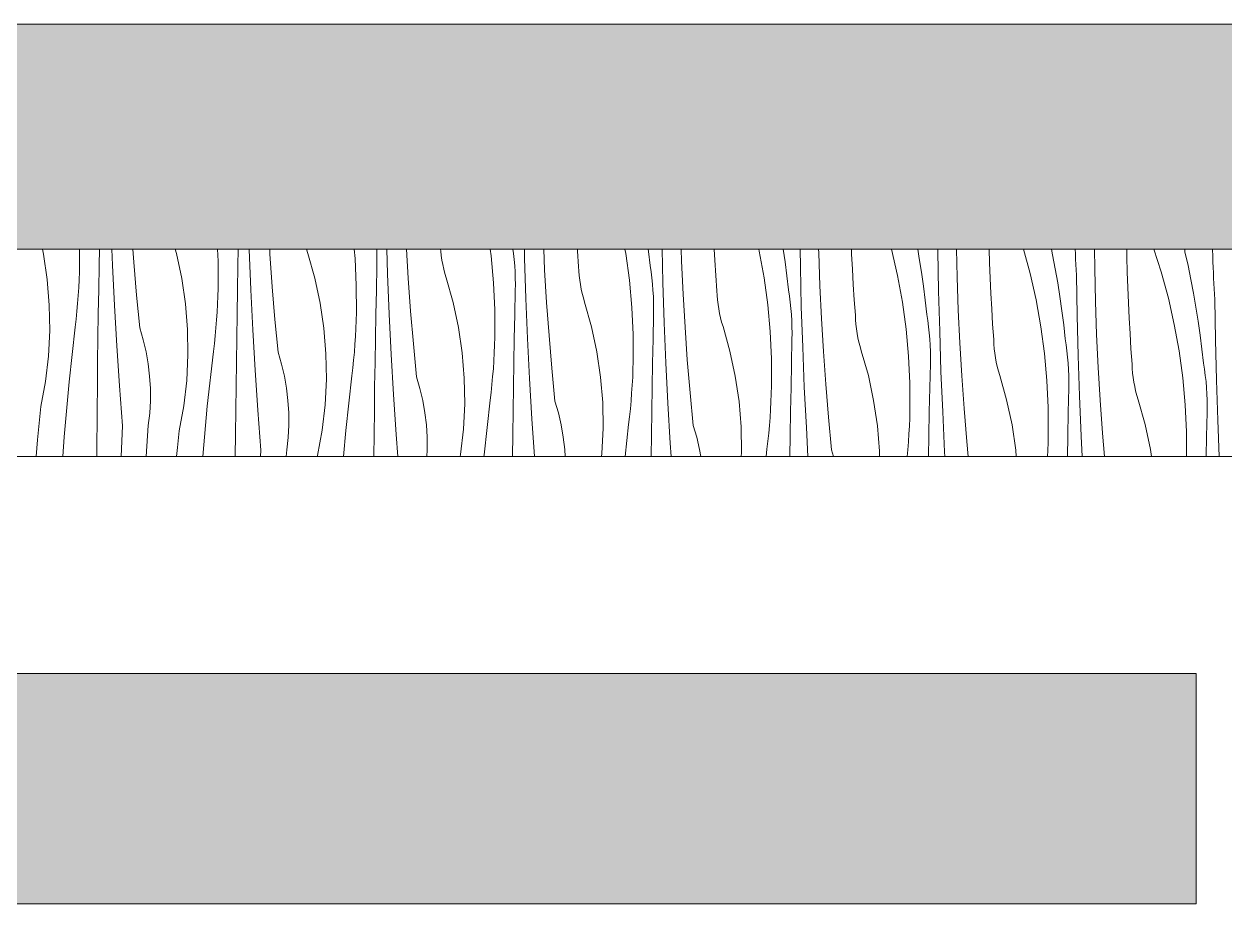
# Model space of a CAD drawing. Header units: millimetres. Extents: x -7826 to 55813, y 465 to 25965.
# Drawn here: x 15826 to 16868, y 20728 to 21492 of the extents above; entities that cross this region are included whole.
import ezdxf

# ---------------------------------------------------------------- set-up
doc = ezdxf.new("R2010")
doc.units = ezdxf.units.MM
doc.layers.add('2D Drafting - General2', color=251, linetype='Continuous', lineweight=15)
doc.layers.add('2D Drafting - General81', color=251, linetype='Continuous', lineweight=20)

# ---------------------------------------------------------------- blocks, each defined once
blk = doc.blocks.new('*X28')
at = {"layer": '2D Drafting - General81', "linetype": 'Continuous'}
for p, q in [((-82973.1, 69544.9), (-82974, 69549.2)), ((-82969.9, 69522.9), (-82973.1, 69544.9)), ((-82941.7, 69549.2), (-82941.7, 69536.5)), ((-82924.8, 69535.1), (-82924.5, 69549.2)), ((-82913.2, 69535.3), (-82913.8, 69549.2)), ((-82894.6, 69537.9), (-82895.4, 69549.2)), ((-82857.7, 69545.4), (-82858.7, 69549.2)), ((-82853, 69523.7), (-82857.7, 69545.4)), ((-82822.1, 69549.2), (-82821.6, 69538.8)), ((-82804.3, 69534.8), (-82804, 69549.2)), ((-82794.6, 69549), (-82794.6, 69549.2)), ((-82793.1, 69514.1), (-82794.6, 69549)), ((-82776.6, 69545.2), (-82776.8, 69549.2)), ((-82774.6, 69516.7), (-82776.6, 69545.2)), ((-82743.6, 69545.6), (-82744.7, 69549.2)), ((-82737.6, 69524.2), (-82743.6, 69545.6)), ((-82703.4, 69549.2), (-82702.7, 69541.2)), ((-82702.7, 69541.2), (-82701.6, 69517.7)), ((-82683.8, 69545.3), (-82683.9, 69549.2)), ((-82683.7, 69539.9), (-82683.8, 69545.3)), ((-82674.5, 69527.8), (-82675.2, 69549.2)), ((-82656.5, 69524), (-82658, 69549.2)), ((-82628.3, 69547.6), (-82628.5, 69549.2)), ((-82627.9, 69543.7), (-82628.3, 69547.6)), ((-82627.3, 69539.7), (-82627.9, 69543.7)), ((-82585.5, 69549.2), (-82584.7, 69543.4)), ((-82584.7, 69543.4), (-82582.6, 69520)), ((-82565.3, 69545.6), (-82565.7, 69549.2)), ((-82564.7, 69540.2), (-82565.3, 69545.6)), ((-82564.2, 69534.9), (-82564.7, 69540.2)), ((-82555.6, 69541.5), (-82555.8, 69549.2)), ((-82554.5, 69506.6), (-82555.6, 69541.5)), ((-82538.2, 69531.4), (-82539, 69549.2)), ((-82509.7, 69547.6), (-82509.8, 69549.2)), ((-82508.8, 69534.3), (-82509.7, 69547.6)), ((-82468.5, 69549.2), (-82467.8, 69545.6)), ((-82467.8, 69545.6), (-82464.7, 69522.3)), ((-82448.3, 69549.2), (-82448, 69547.2)), ((-82448, 69547.2), (-82446.7, 69535)), ((-82435.5, 69520.3), (-82436.3, 69549.2)), ((-82419.4, 69538.8), (-82419.8, 69549.2)), ((-82390.4, 69539.7), (-82391, 69549.2)), ((-82352.3, 69549.2), (-82352, 69547.5)), ((-82352, 69547.5), (-82347.8, 69524.4)), ((-82331.1, 69549.2), (-82329.5, 69538.2)), ((-82316.3, 69534.1), (-82316.6, 69549.2)), ((-82300.4, 69546.2), (-82300.5, 69549.2)), ((-82299.4, 69517.6), (-82300.4, 69546.2)), ((-82271.8, 69545.1), (-82271.9, 69549.2)), ((-82271.1, 69531.8), (-82271.8, 69545.1)), ((-82237.1, 69549.2), (-82231.9, 69526.4)), ((-82214.5, 69549.2), (-82213.1, 69541.3)), ((-82213.1, 69541.3), (-82211.2, 69529.2)), ((-82196.9, 69547.8), (-82196.9, 69549.2)), ((-82196.3, 69512.9), (-82196.9, 69547.8)), ((-82180.3, 69525), (-82180.9, 69549.2)), ((-82152.2, 69537.3), (-82152.6, 69549.2)), ((-82122.8, 69549.2), (-82117, 69528.1)), ((-82098.5, 69549.2), (-82097.5, 69544.3)), ((-82097.5, 69544.3), (-82095.1, 69532.3)), ((-82077.7, 69545.3), (-82077.9, 69549.2)), ((-82077.5, 69540.7), (-82077.7, 69545.3)), ((-82077.3, 69536), (-82077.5, 69540.7)), ((-82060.9, 69532.4), (-82061.1, 69549.2)), ((-82033, 69542.7), (-82033.1, 69549.2)), ((-82032.6, 69529.4), (-82033, 69542.7)), ((-82009.5, 69549.2), (-82003.2, 69529.6)), ((-81982.6, 69547.1), (-81982.6, 69549.2)), ((-81982.6, 69547.1), (-81979.9, 69535.1)), ((-81958.5, 69542.9), (-81958.7, 69549.2)), ((-81958.3, 69538.2), (-81958.5, 69542.9)), ((-82942.1, 69522.8), (-82941.8, 69529.6)), ((-82941.8, 69529.6), (-82941.7, 69536.5)), ((-82925.1, 69514.2), (-82924.8, 69535.1)), ((-82911.5, 69500.4), (-82913.2, 69535.3)), ((-82892.3, 69509.4), (-82894.6, 69537.9)), ((-82821.6, 69538.8), (-82821.6, 69515.3)), ((-82804.7, 69513.9), (-82804.3, 69534.8)), ((-82684.2, 69513.6), (-82683.8, 69534.5)), ((-82683.8, 69534.5), (-82683.7, 69539.9)), ((-82626.6, 69535.9), (-82627.3, 69539.7)), ((-82625.7, 69532), (-82626.6, 69535.9)), ((-82624.7, 69528.2), (-82625.7, 69532)), ((-82563.9, 69529.5), (-82564.2, 69534.9)), ((-82536.5, 69502.9), (-82538.2, 69531.4)), ((-82508.6, 69530.3), (-82508.8, 69534.3)), ((-82508.3, 69526.4), (-82508.6, 69530.3)), ((-82445.9, 69529.7), (-82446.7, 69535)), ((-82445.2, 69524.4), (-82445.9, 69529.7)), ((-82418.1, 69510.2), (-82419.4, 69538.8)), ((-82389.6, 69526.4), (-82390.4, 69539.7)), ((-82329.5, 69538.2), (-82328, 69526.1)), ((-82315.5, 69499.2), (-82316.3, 69534.1)), ((-82270.4, 69518.5), (-82271.1, 69531.8)), ((-82151.7, 69524), (-82152.2, 69537.3)), ((-82095.1, 69532.3), (-82093, 69520.2)), ((-82077, 69531.3), (-82077.3, 69536)), ((-82076.8, 69526.6), (-82077, 69531.3)), ((-82060.3, 69503.8), (-82060.9, 69532.4)), ((-82003.2, 69529.6), (-81997, 69506.9)), ((-81979.9, 69535.1), (-81977.4, 69523.1)), ((-81958.1, 69533.5), (-81958.3, 69538.2)), ((-81957.9, 69528.8), (-81958.1, 69533.5)), ((-82968.1, 69500.8), (-82969.9, 69522.9)), ((-82942.5, 69515.9), (-82942.1, 69522.8)), ((-82849.8, 69501.8), (-82853, 69523.7)), ((-82733, 69502.5), (-82737.6, 69524.2)), ((-82673.1, 69492.9), (-82674.5, 69527.8)), ((-82654.5, 69495.5), (-82656.5, 69524)), ((-82623.6, 69524.4), (-82624.7, 69528.2)), ((-82617.5, 69503.1), (-82623.6, 69524.4)), ((-82582.6, 69520), (-82581.5, 69496.5)), ((-82563.7, 69524.1), (-82563.9, 69529.5)), ((-82563.6, 69518.7), (-82563.7, 69524.1)), ((-82507.8, 69522.5), (-82508.3, 69526.4)), ((-82507.2, 69518.6), (-82507.8, 69522.5)), ((-82464.7, 69522.3), (-82462.5, 69498.8)), ((-82444.6, 69519), (-82445.2, 69524.4)), ((-82434.4, 69485.4), (-82435.5, 69520.3)), ((-82388.7, 69513.1), (-82389.6, 69526.4)), ((-82347.8, 69524.4), (-82344.6, 69501.1)), ((-82328, 69526.1), (-82326.6, 69513.9)), ((-82231.9, 69526.4), (-82227.7, 69503.2)), ((-82211.2, 69529.2), (-82209.4, 69517.1)), ((-82179.3, 69496.4), (-82180.3, 69525)), ((-82151, 69510.7), (-82151.7, 69524)), ((-82117, 69528.1), (-82111.8, 69505.2)), ((-82093, 69520.2), (-82091.1, 69508.1)), ((-82076.2, 69491.7), (-82076.8, 69526.6)), ((-82032.2, 69516.1), (-82032.6, 69529.4)), ((-81977.4, 69523.1), (-81975.1, 69511.1)), ((-81957.7, 69524.2), (-81957.9, 69528.8)), ((-81957.4, 69519.5), (-81957.7, 69524.2)), ((-81957.2, 69514.8), (-81957.4, 69519.5)), ((-82943.5, 69502.2), (-82942.9, 69509)), ((-82942.9, 69509), (-82942.5, 69515.9)), ((-82925.5, 69493.3), (-82925.1, 69514.2)), ((-82889.6, 69480.9), (-82892.3, 69509.4)), ((-82821.8, 69508.5), (-82821.6, 69515.3)), ((-82805.1, 69493), (-82804.7, 69513.9)), ((-82791.4, 69479.2), (-82793.1, 69514.1)), ((-82772.2, 69488.2), (-82774.6, 69516.7)), ((-82701.6, 69517.7), (-82701.5, 69494.2)), ((-82684.6, 69492.7), (-82684.2, 69513.6)), ((-82564.1, 69492.5), (-82563.7, 69513.3)), ((-82563.7, 69513.3), (-82563.6, 69518.7)), ((-82506.5, 69514.7), (-82507.2, 69518.6)), ((-82505.6, 69510.8), (-82506.5, 69514.7)), ((-82504.6, 69507), (-82505.6, 69510.8)), ((-82444.2, 69513.7), (-82444.6, 69519)), ((-82443.8, 69508.3), (-82444.2, 69513.7)), ((-82416.4, 69481.7), (-82418.1, 69510.2)), ((-82388.5, 69509.2), (-82388.7, 69513.1)), ((-82388.2, 69505.2), (-82388.5, 69509.2)), ((-82325.8, 69508.6), (-82326.6, 69513.9)), ((-82298, 69489.1), (-82299.4, 69517.6)), ((-82269.5, 69505.2), (-82270.4, 69518.5)), ((-82209.4, 69517.1), (-82207.9, 69504.9)), ((-82195.4, 69478), (-82196.3, 69512.9)), ((-82150.3, 69497.4), (-82151, 69510.7)), ((-82031.6, 69502.8), (-82032.2, 69516.1)), ((-81975.1, 69511.1), (-81973, 69499)), ((-81957, 69510.1), (-81957.2, 69514.8)), ((-81956.7, 69505.5), (-81957, 69510.1)), ((-82967.7, 69478.7), (-82968.1, 69500.8)), ((-82944.1, 69495.4), (-82943.5, 69502.2)), ((-82909.5, 69465.5), (-82911.5, 69500.4)), ((-82848, 69479.7), (-82849.8, 69501.8)), ((-82822.4, 69494.7), (-82822, 69501.6)), ((-82822, 69501.6), (-82821.8, 69508.5)), ((-82729.7, 69480.6), (-82733, 69502.5)), ((-82612.9, 69481.4), (-82617.5, 69503.1)), ((-82553, 69471.7), (-82554.5, 69506.6)), ((-82534.4, 69474.4), (-82536.5, 69502.9)), ((-82503.5, 69503.2), (-82504.6, 69507)), ((-82497.5, 69481.9), (-82503.5, 69503.2)), ((-82462.5, 69498.8), (-82461.4, 69475.3)), ((-82443.7, 69502.9), (-82443.8, 69508.3)), ((-82443.6, 69497.6), (-82443.7, 69502.9)), ((-82387.7, 69501.3), (-82388.2, 69505.2)), ((-82387.1, 69497.4), (-82387.7, 69501.3)), ((-82344.6, 69501.1), (-82342.5, 69477.7)), ((-82325.1, 69503.2), (-82325.8, 69508.6)), ((-82324.6, 69497.9), (-82325.1, 69503.2)), ((-82314.3, 69464.3), (-82315.5, 69499.2)), ((-82268.6, 69491.9), (-82269.5, 69505.2)), ((-82227.7, 69503.2), (-82224.5, 69479.9)), ((-82207.9, 69504.9), (-82206.6, 69492.7)), ((-82111.8, 69505.2), (-82107.6, 69482)), ((-82091.1, 69508.1), (-82089.4, 69495.9)), ((-82059.2, 69475.3), (-82060.3, 69503.8)), ((-82031, 69489.5), (-82031.6, 69502.8)), ((-81997, 69506.9), (-81991.8, 69484)), ((-81973, 69499), (-81971, 69486.9)), ((-81956.1, 69470.6), (-81956.7, 69505.5)), ((-82945.6, 69481.7), (-82944.8, 69488.5)), ((-82944.8, 69488.5), (-82944.1, 69495.4)), ((-82925.8, 69472.4), (-82925.5, 69493.3)), ((-82822.9, 69487.9), (-82822.4, 69494.7)), ((-82805.4, 69472.1), (-82805.1, 69493)), ((-82769.5, 69459.8), (-82772.2, 69488.2)), ((-82701.7, 69487.3), (-82701.5, 69494.2)), ((-82685, 69471.8), (-82684.6, 69492.7)), ((-82671.3, 69458), (-82673.1, 69492.9)), ((-82652.1, 69467.1), (-82654.5, 69495.5)), ((-82581.5, 69496.5), (-82581.5, 69473)), ((-82564.6, 69471.6), (-82564.1, 69492.5)), ((-82444.1, 69471.3), (-82443.6, 69492.2)), ((-82443.6, 69492.2), (-82443.6, 69497.6)), ((-82386.4, 69493.5), (-82387.1, 69497.4)), ((-82385.6, 69489.7), (-82386.4, 69493.5)), ((-82384.6, 69485.8), (-82385.6, 69489.7)), ((-82324.1, 69492.5), (-82324.6, 69497.9)), ((-82323.8, 69487.1), (-82324.1, 69492.5)), ((-82296.3, 69460.5), (-82298, 69489.1)), ((-82268.4, 69488), (-82268.6, 69491.9)), ((-82268.1, 69484.1), (-82268.4, 69488)), ((-82205.8, 69487.4), (-82206.6, 69492.7)), ((-82178, 69467.9), (-82179.3, 69496.4)), ((-82149.5, 69484.1), (-82150.3, 69497.4)), ((-82089.4, 69495.9), (-82087.8, 69483.7)), ((-82075.3, 69456.8), (-82076.2, 69491.7)), ((-82030.2, 69476.2), (-82031, 69489.5)), ((-82968.8, 69456.5), (-82967.7, 69478.7)), ((-82950.9, 69434.2), (-82945.6, 69481.7)), ((-82886.5, 69470.7), (-82889.6, 69480.9)), ((-82847.7, 69457.5), (-82848, 69479.7)), ((-82824, 69474.2), (-82823.4, 69481)), ((-82823.4, 69481), (-82822.9, 69487.9)), ((-82789.4, 69444.4), (-82791.4, 69479.2)), ((-82728, 69458.5), (-82729.7, 69480.6)), ((-82702.3, 69473.6), (-82702, 69480.4)), ((-82702, 69480.4), (-82701.7, 69487.3)), ((-82609.7, 69459.4), (-82612.9, 69481.4)), ((-82492.8, 69460.2), (-82497.5, 69481.9)), ((-82432.9, 69450.6), (-82434.4, 69485.4)), ((-82414.4, 69453.2), (-82416.4, 69481.7)), ((-82383.4, 69482.1), (-82384.6, 69485.8)), ((-82377.4, 69460.7), (-82383.4, 69482.1)), ((-82342.5, 69477.7), (-82341.4, 69454.2)), ((-82323.6, 69481.8), (-82323.8, 69487.1)), ((-82323.5, 69476.4), (-82323.6, 69481.8)), ((-82267.7, 69480.1), (-82268.1, 69484.1)), ((-82267.1, 69476.2), (-82267.7, 69480.1)), ((-82224.5, 69479.9), (-82222.4, 69456.5)), ((-82205.1, 69482), (-82205.8, 69487.4)), ((-82204.5, 69476.7), (-82205.1, 69482)), ((-82194.3, 69443.1), (-82195.4, 69478)), ((-82148.5, 69470.8), (-82149.5, 69484.1)), ((-82107.6, 69482), (-82104.5, 69458.7)), ((-82087.8, 69483.7), (-82086.5, 69471.5)), ((-81991.8, 69484), (-81987.6, 69460.9)), ((-81971, 69486.9), (-81969.3, 69474.7)), ((-82926.1, 69451.5), (-82925.8, 69472.4)), ((-82884.1, 69460.2), (-82886.5, 69470.7)), ((-82825.5, 69460.5), (-82824.7, 69467.3)), ((-82824.7, 69467.3), (-82824, 69474.2)), ((-82805.7, 69451.2), (-82805.4, 69472.1)), ((-82702.8, 69466.7), (-82702.3, 69473.6)), ((-82685.3, 69451), (-82685, 69471.8)), ((-82649.4, 69438.6), (-82652.1, 69467.1)), ((-82581.6, 69466.1), (-82581.5, 69473)), ((-82564.9, 69450.7), (-82564.6, 69471.6)), ((-82551.3, 69436.9), (-82553, 69471.7)), ((-82532.1, 69445.9), (-82534.4, 69474.4)), ((-82461.4, 69475.3), (-82461.4, 69451.8)), ((-82444.5, 69450.4), (-82444.1, 69471.3)), ((-82324, 69450.1), (-82323.6, 69471)), ((-82323.6, 69471), (-82323.5, 69476.4)), ((-82266.4, 69472.4), (-82267.1, 69476.2)), ((-82265.5, 69468.5), (-82266.4, 69472.4)), ((-82264.5, 69464.7), (-82265.5, 69468.5)), ((-82204, 69471.3), (-82204.5, 69476.7)), ((-82203.7, 69466), (-82204, 69471.3)), ((-82176.3, 69439.4), (-82178, 69467.9)), ((-82148.4, 69466.8), (-82148.5, 69470.8)), ((-82085.7, 69466.2), (-82086.5, 69471.5)), ((-82057.9, 69446.7), (-82059.2, 69475.3)), ((-82029.4, 69462.9), (-82030.2, 69476.2)), ((-81969.3, 69474.7), (-81967.8, 69462.6)), ((-81955.3, 69435.7), (-81956.1, 69470.6)), ((-82907.2, 69430.7), (-82909.5, 69465.5)), ((-82882.2, 69449.7), (-82884.1, 69460.2)), ((-82848.8, 69435.3), (-82847.7, 69457.5)), ((-82830.9, 69413), (-82825.5, 69460.5)), ((-82766.5, 69449.5), (-82769.5, 69459.8)), ((-82727.6, 69436.3), (-82728, 69458.5)), ((-82704, 69453), (-82703.3, 69459.9)), ((-82703.3, 69459.9), (-82702.8, 69466.7)), ((-82669.3, 69423.2), (-82671.3, 69458)), ((-82607.9, 69437.3), (-82609.7, 69459.4)), ((-82582.3, 69452.4), (-82581.9, 69459.3)), ((-82581.9, 69459.3), (-82581.6, 69466.1)), ((-82489.6, 69438.3), (-82492.8, 69460.2)), ((-82372.8, 69439), (-82377.4, 69460.7)), ((-82312.9, 69429.4), (-82314.3, 69464.3)), ((-82294.3, 69432), (-82296.3, 69460.5)), ((-82263.4, 69460.9), (-82264.5, 69464.7)), ((-82257.3, 69439.6), (-82263.4, 69460.9)), ((-82203.5, 69460.6), (-82203.7, 69466)), ((-82203.4, 69455.2), (-82203.5, 69460.6)), ((-82148.1, 69462.9), (-82148.4, 69466.8)), ((-82147.6, 69459), (-82148.1, 69462.9)), ((-82147, 69455.1), (-82147.6, 69459)), ((-82104.5, 69458.7), (-82102.3, 69435.3)), ((-82085, 69460.9), (-82085.7, 69466.2)), ((-82084.4, 69455.5), (-82085, 69460.9)), ((-82074.2, 69421.9), (-82075.3, 69456.8)), ((-82028.5, 69449.6), (-82029.4, 69462.9)), ((-81987.6, 69460.9), (-81984.4, 69437.6)), ((-81967.8, 69462.6), (-81966.4, 69450.4)), ((-82971.4, 69434.5), (-82968.8, 69456.5)), ((-82926.3, 69430.6), (-82926.1, 69451.5)), ((-82881, 69439), (-82882.2, 69449.7)), ((-82806, 69430.3), (-82805.7, 69451.2)), ((-82764, 69439), (-82766.5, 69449.5)), ((-82704.7, 69446.2), (-82704, 69453)), ((-82685.7, 69430.1), (-82685.3, 69451)), ((-82582.7, 69445.5), (-82582.3, 69452.4)), ((-82565.3, 69429.8), (-82564.9, 69450.7)), ((-82461.6, 69444.9), (-82461.4, 69451.8)), ((-82444.9, 69429.5), (-82444.5, 69450.4)), ((-82431.2, 69415.7), (-82432.9, 69450.6)), ((-82412, 69424.7), (-82414.4, 69453.2)), ((-82341.4, 69454.2), (-82341.3, 69430.6)), ((-82324.4, 69429.2), (-82324, 69450.1)), ((-82222.4, 69456.5), (-82221.3, 69433)), ((-82203.9, 69428.9), (-82203.5, 69449.8)), ((-82203.5, 69449.8), (-82203.4, 69455.2)), ((-82146.3, 69451.2), (-82147, 69455.1)), ((-82145.4, 69447.3), (-82146.3, 69451.2)), ((-82144.4, 69443.5), (-82145.4, 69447.3)), ((-82084, 69450.2), (-82084.4, 69455.5)), ((-82083.6, 69444.8), (-82084, 69450.2)), ((-82056.2, 69418.2), (-82057.9, 69446.7)), ((-82028.3, 69445.7), (-82028.5, 69449.6)), ((-81965.6, 69445), (-81966.4, 69450.4)), ((-82880.3, 69428.3), (-82881, 69439)), ((-82787.1, 69409.5), (-82789.4, 69444.4)), ((-82762.2, 69428.5), (-82764, 69439)), ((-82728.7, 69414.2), (-82727.6, 69436.3)), ((-82710.8, 69391.8), (-82705.5, 69439.4)), ((-82705.5, 69439.4), (-82704.7, 69446.2)), ((-82646.4, 69428.3), (-82649.4, 69438.6)), ((-82607.5, 69415.1), (-82607.9, 69437.3)), ((-82583.9, 69431.8), (-82583.3, 69438.7)), ((-82583.3, 69438.7), (-82582.7, 69445.5)), ((-82549.3, 69402), (-82551.3, 69436.9)), ((-82529.4, 69417.4), (-82532.1, 69445.9)), ((-82487.8, 69416.2), (-82489.6, 69438.3)), ((-82462.2, 69431.2), (-82461.8, 69438.1)), ((-82461.8, 69438.1), (-82461.6, 69444.9)), ((-82369.5, 69417.1), (-82372.8, 69439)), ((-82252.7, 69417.9), (-82257.3, 69439.6)), ((-82192.8, 69408.2), (-82194.3, 69443.1)), ((-82174.2, 69410.9), (-82176.3, 69439.4)), ((-82143.3, 69439.7), (-82144.4, 69443.5)), ((-82137.3, 69418.4), (-82143.3, 69439.7)), ((-82083.4, 69439.4), (-82083.6, 69444.8)), ((-82083.4, 69434), (-82083.4, 69439.4)), ((-82028, 69441.7), (-82028.3, 69445.7)), ((-82027.5, 69437.8), (-82028, 69441.7)), ((-82026.9, 69433.9), (-82027.5, 69437.8)), ((-81984.4, 69437.6), (-81982.3, 69414.1)), ((-81964.9, 69439.7), (-81965.6, 69445)), ((-81964.3, 69434.4), (-81964.9, 69439.7)), ((-82975.3, 69412.7), (-82971.4, 69434.5)), ((-82955.1, 69386.5), (-82950.9, 69434.2)), ((-82926.5, 69409.7), (-82926.3, 69430.6)), ((-82904.6, 69395.9), (-82907.2, 69430.7)), ((-82880.3, 69417.6), (-82880.3, 69428.3)), ((-82851.3, 69413.3), (-82848.8, 69435.3)), ((-82806.2, 69409.4), (-82806, 69430.3)), ((-82760.9, 69417.8), (-82762.2, 69428.5)), ((-82685.9, 69409.2), (-82685.7, 69430.1)), ((-82643.9, 69417.9), (-82646.4, 69428.3)), ((-82584.6, 69425), (-82583.9, 69431.8)), ((-82565.6, 69408.9), (-82565.3, 69429.8)), ((-82462.7, 69424.4), (-82462.2, 69431.2)), ((-82445.2, 69408.6), (-82444.9, 69429.5)), ((-82341.5, 69423.8), (-82341.3, 69430.6)), ((-82324.8, 69408.3), (-82324.4, 69429.2)), ((-82311.1, 69394.5), (-82312.9, 69429.4)), ((-82291.9, 69403.5), (-82294.3, 69432)), ((-82221.3, 69433), (-82221.3, 69409.5)), ((-82204.4, 69408.1), (-82203.9, 69428.9)), ((-82102.3, 69435.3), (-82101.2, 69411.8)), ((-82083.9, 69407.8), (-82083.4, 69428.7)), ((-82083.4, 69428.7), (-82083.4, 69434)), ((-82026.2, 69430), (-82026.9, 69433.9)), ((-82025.4, 69426.2), (-82026.2, 69430)), ((-82024.4, 69422.3), (-82025.4, 69426.2)), ((-81963.9, 69429), (-81964.3, 69434.4)), ((-81963.6, 69423.6), (-81963.9, 69429)), ((-81954.1, 69400.8), (-81955.3, 69435.7)), ((-82880.9, 69406.9), (-82880.3, 69417.6)), ((-82760.3, 69407.1), (-82760.9, 69417.8)), ((-82667, 69388.4), (-82669.3, 69423.2)), ((-82642.1, 69407.3), (-82643.9, 69417.9)), ((-82608.6, 69393), (-82607.5, 69415.1)), ((-82590.7, 69370.7), (-82585.4, 69418.2)), ((-82585.4, 69418.2), (-82584.6, 69425)), ((-82526.3, 69407.1), (-82529.4, 69417.4)), ((-82487.5, 69394), (-82487.8, 69416.2)), ((-82463.8, 69410.7), (-82463.2, 69417.5)), ((-82463.2, 69417.5), (-82462.7, 69424.4)), ((-82429.2, 69380.8), (-82431.2, 69415.7)), ((-82409.3, 69396.3), (-82412, 69424.7)), ((-82367.8, 69395), (-82369.5, 69417.1)), ((-82342.1, 69410), (-82341.8, 69416.9)), ((-82341.8, 69416.9), (-82341.5, 69423.8)), ((-82249.5, 69395.9), (-82252.7, 69417.9)), ((-82132.6, 69396.7), (-82137.3, 69418.4)), ((-82072.7, 69387.1), (-82074.2, 69421.9)), ((-82054.2, 69389.7), (-82056.2, 69418.2)), ((-82023.2, 69418.6), (-82024.4, 69422.3)), ((-82017.2, 69397.2), (-82023.2, 69418.6)), ((-81963.4, 69418.2), (-81963.6, 69423.6)), ((-81963.3, 69412.9), (-81963.4, 69418.2)), ((-82976.9, 69398.2), (-82975.3, 69412.7)), ((-82926.9, 69370.4), (-82926.5, 69409.7)), ((-82882.1, 69396.2), (-82880.9, 69406.9)), ((-82855.3, 69391.5), (-82851.3, 69413.3)), ((-82834.7, 69369.2), (-82830.9, 69413)), ((-82806.4, 69388.6), (-82806.2, 69409.4)), ((-82784.5, 69374.7), (-82787.1, 69409.5)), ((-82760.2, 69396.4), (-82760.3, 69407.1)), ((-82731.2, 69392.1), (-82728.7, 69414.2)), ((-82686.2, 69388.3), (-82685.9, 69409.2)), ((-82640.8, 69396.7), (-82642.1, 69407.3)), ((-82565.9, 69388), (-82565.6, 69408.9)), ((-82523.9, 69396.7), (-82526.3, 69407.1)), ((-82464.5, 69403.8), (-82463.8, 69410.7)), ((-82445.5, 69387.7), (-82445.2, 69408.6)), ((-82342.6, 69403.2), (-82342.1, 69410)), ((-82325.1, 69387.4), (-82324.8, 69408.3)), ((-82221.4, 69402.6), (-82221.3, 69409.5)), ((-82204.7, 69387.2), (-82204.4, 69408.1)), ((-82191.1, 69373.4), (-82192.8, 69408.2)), ((-82171.9, 69382.4), (-82174.2, 69410.9)), ((-82101.2, 69411.8), (-82101.2, 69388.3)), ((-82084.3, 69386.9), (-82083.9, 69407.8)), ((-81982.3, 69414.1), (-81981.2, 69390.6)), ((-81963.8, 69386.6), (-81963.4, 69407.5)), ((-81963.4, 69407.5), (-81963.3, 69412.9)), ((-82978.3, 69383.8), (-82976.9, 69398.2)), ((-82905.6, 69369.2), (-82904.6, 69395.9)), ((-82884.1, 69369.2), (-82882.1, 69396.2)), ((-82760.8, 69385.7), (-82760.2, 69396.4)), ((-82640.2, 69386), (-82640.8, 69396.7)), ((-82547.1, 69369.2), (-82549.3, 69402)), ((-82522, 69386.1), (-82523.9, 69396.7)), ((-82468.4, 69369.2), (-82465.3, 69397)), ((-82465.3, 69397), (-82464.5, 69403.8)), ((-82406.2, 69386), (-82409.3, 69396.3)), ((-82367.4, 69372.8), (-82367.8, 69395)), ((-82343.7, 69389.5), (-82343.1, 69396.3)), ((-82343.1, 69396.3), (-82342.6, 69403.2)), ((-82309.7, 69369.2), (-82311.1, 69394.5)), ((-82289.2, 69375.1), (-82291.9, 69403.5)), ((-82247.7, 69373.8), (-82249.5, 69395.9)), ((-82222.1, 69388.9), (-82221.7, 69395.7)), ((-82221.7, 69395.7), (-82221.4, 69402.6)), ((-82129.4, 69374.7), (-82132.6, 69396.7)), ((-82012.6, 69375.5), (-82017.2, 69397.2)), ((-81952.8, 69369.2), (-81954.1, 69400.8)), ((-82979.5, 69369.3), (-82978.3, 69383.8)), ((-82956.3, 69369.2), (-82955.1, 69386.5)), ((-82856.8, 69377.1), (-82855.3, 69391.5)), ((-82806.6, 69369.2), (-82806.4, 69388.6)), ((-82762, 69375), (-82760.8, 69385.7)), ((-82735.2, 69370.3), (-82731.2, 69392.1)), ((-82712.8, 69369.2), (-82710.8, 69391.8)), ((-82686.4, 69369.2), (-82686.2, 69388.3)), ((-82665.6, 69369.2), (-82667, 69388.4)), ((-82640.2, 69375.2), (-82640.2, 69386)), ((-82611.2, 69371), (-82608.6, 69393)), ((-82566.1, 69369.2), (-82565.9, 69388)), ((-82520.8, 69375.5), (-82522, 69386.1)), ((-82488.6, 69371.8), (-82487.5, 69394)), ((-82445.8, 69369.2), (-82445.5, 69387.7)), ((-82403.8, 69375.5), (-82406.2, 69386)), ((-82344.5, 69382.7), (-82343.7, 69389.5)), ((-82325.4, 69369.2), (-82325.1, 69387.4)), ((-82222.5, 69382), (-82222.1, 69388.9)), ((-82205, 69369.2), (-82204.7, 69387.2)), ((-82101.4, 69381.4), (-82101.2, 69388.3)), ((-82084.6, 69369.2), (-82084.3, 69386.9)), ((-82071.9, 69369.2), (-82072.7, 69387.1)), ((-82052.5, 69369.2), (-82054.2, 69389.7)), ((-81981.2, 69390.6), (-81981.1, 69369.2)), ((-81964.1, 69369.2), (-81963.8, 69386.6)), ((-82857.6, 69369.2), (-82856.8, 69377.1)), ((-82784.7, 69369.2), (-82784.5, 69374.7)), ((-82762.4, 69369.2), (-82762, 69375)), ((-82640.5, 69369.2), (-82640.2, 69375.2)), ((-82520.4, 69369.2), (-82520.8, 69375.5)), ((-82428.4, 69369.2), (-82429.2, 69380.8)), ((-82402.7, 69369.2), (-82403.8, 69375.5)), ((-82346, 69369.2), (-82345.3, 69375.8)), ((-82345.3, 69375.8), (-82344.5, 69382.7)), ((-82287.5, 69369.2), (-82289.2, 69375.1)), ((-82247.6, 69369.2), (-82247.7, 69373.8)), ((-82223.6, 69369.2), (-82223.1, 69375.2)), ((-82223.1, 69375.2), (-82222.5, 69382)), ((-82190.8, 69369.2), (-82191.1, 69373.4)), ((-82170.6, 69369.2), (-82171.9, 69382.4)), ((-82129, 69369.2), (-82129.4, 69374.7)), ((-82101.9, 69369.2), (-82101.6, 69374.6)), ((-82101.6, 69374.6), (-82101.4, 69381.4)), ((-82011.6, 69369.2), (-82012.6, 69375.5)), ((-82979.5, 69369.2), (-82979.5, 69369.3)), ((-82926.9, 69369.2), (-82926.9, 69370.4)), ((-82735.3, 69369.2), (-82735.2, 69370.3)), ((-82611.5, 69369.2), (-82611.2, 69371)), ((-82590.9, 69369.2), (-82590.7, 69370.7)), ((-82488.9, 69369.2), (-82488.6, 69371.8)), ((-82367.6, 69369.2), (-82367.4, 69372.8))]:
    blk.add_line(p, q, dxfattribs=at)
blk = doc.blocks.new('Wype_nienie_28')
at = {"layer": '2D Drafting - General2', "linetype": 'Continuous'}
for p, q in [((-78792.9, 69549.2), (-95828.4, 69549.2)), ((-95828.4, 69369.2), (-78792.9, 69369.2))]:
    blk.add_line(p, q, dxfattribs=at)
at = {"layer": '2D Drafting - General81', "linetype": 'Continuous'}
blk.add_blockref('*X28', (0, 0), dxfattribs=at)

msp = doc.modelspace()

# ---------------------------------------------------------------- hatches: boundary and pattern name
at = {"layer": '2D Drafting - General81', "linetype": 'Continuous'}
h = msp.add_hatch(dxfattribs=at)
h.set_pattern_fill('SOLID___DASHED', color=256, style=0, pattern_type=2)
h.set_pattern_definition([(45, (98815.82, -48252.71), (-70.71068, 70.71068), []), (45, (98780.46, -48217.35), (-70.71068, 70.71068), [75, -25])])
h.paths.add_polyline_path([(20022.95, 21296.52), (20022.95, 21492.07), (2987.96, 21492.07), (2987.38, 21296.52)], flags=0)
h = msp.add_hatch(dxfattribs=at)
h.set_pattern_fill('BETON', color=256, style=0, pattern_type=2)
h.set_pattern_definition([(45, (98815.82, -48252.71), (-70.71068, 70.71068), [75, -25]), (45, (98815.82, -48182), (-70.71068, 70.71068), [75, -25])])
h.paths.add_polyline_path([(16842.94, 20728.1), (16842.94, 20928.1), (4871.36, 20928.1), (4871.36, 20728.1)], flags=0)

# ---------------------------------------------------------------- linework, layer by layer
at = {"layer": '2D Drafting - General2', "linetype": 'Continuous'}
msp.add_line((16842.94, 20728.19), (4871.36, 20728.19), dxfattribs=at)
at = {"layer": '2D Drafting - General2', "linetype": 'Continuous', "flags": 128}
for points in [[(20022.95, 21296.52), (20022.95, 21492.07), (2987.96, 21492.07), (2987.38, 21296.52)], [(16842.94, 20728.1), (16842.94, 20928.1), (4871.36, 20928.1), (4871.36, 20728.1)]]:
    msp.add_lwpolyline(points, close=True, dxfattribs=at)

# ---------------------------------------------------------------- block references
at = {"layer": '2D Drafting - General81', "linetype": 'Continuous'}
msp.add_blockref('Wype_nienie_28', (98815.82, -48252.71), dxfattribs=at)

doc.saveas('drawing.dxf')
